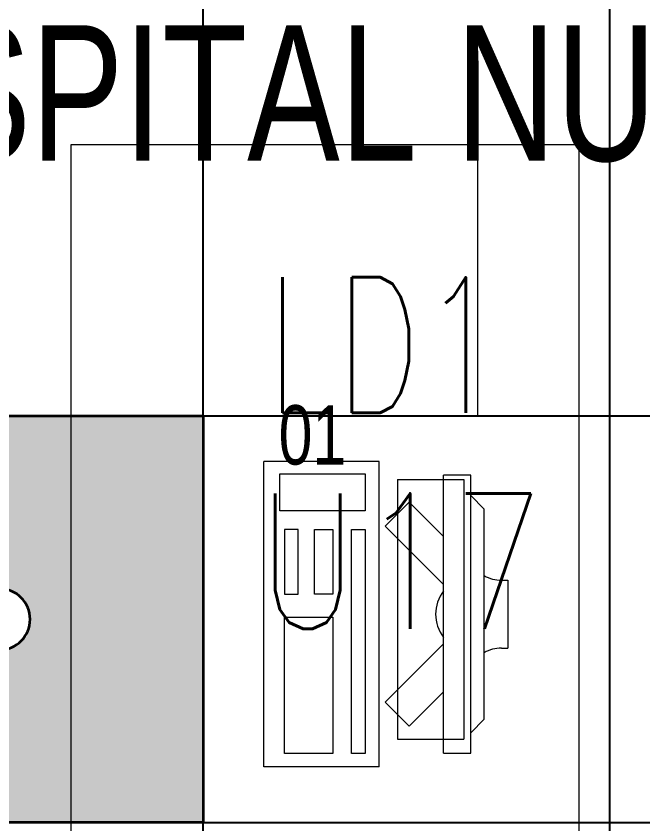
# Model space of a CAD drawing. Extents: x -12260 to 184725, y -29287 to 19916.
# Drawn here: x 40400 to 41325, y 2958 to 4150 of the extents above; entities that cross this region are included whole.
import ezdxf
from ezdxf.enums import TextEntityAlignment as Align

# ---------------------------------------------------------------- set-up
doc = ezdxf.new("R2010")
doc.units = 0
doc.header["$LTSCALE"] = 0.25
doc.linetypes.add('01-First Floor-FUR$0$HIDDEN', pattern=[9.525, 6.35, -3.175])
doc.linetypes.add('DASHDOT', pattern=[25.4, 12.7, -6.35, 0, -6.35])
for name, color, linetype, lineweight in [('01-First Floor-FUR$0$72_EGR_BASE_TEXT', 252, 'Continuous', 5), ('01-First Floor-FUR$0$72_EGR_EQP_TAG', 142, 'Continuous', 5), ('01-First Floor-FUR$0$LOADING', 253, 'Continuous', 5), ('E-LITE-CIRC', 6, 'Continuous', 25), ('E-LITE-CIRC-NUMB', 6, 'Continuous', 25), ('E-LITE-CLNG', 150, 'Continuous', 35), ('E-LITE-CLNG-CNDT', 6, 'DASHDOT', 35), ('E-LITE-CTRL', 6, 'Continuous', 25), ('E-LITE-IDEN', 6, 'Continuous', 25)]:
    doc.layers.add(name, color=color, linetype=linetype, lineweight=lineweight)
doc.layers.add('01-First Floor-FUR$0$FALSE CEILING', color=251, linetype='Continuous')
doc.styles.add('01-First Floor-FUR$0$X3G_ENTITY_257CFD', font='swisscl.ttf', dxfattribs={"height": 200})
doc.styles.add('01-First Floor-FUR$0$X3G_ENTITY_9EC9', font='swisscl.ttf', dxfattribs={"height": 0.2})
doc.styles.add('DC_SIMPLEX', font='SIMPLEX.shx', dxfattribs={"width": 0.7})

# ---------------------------------------------------------------- blocks, each defined once
blk = doc.blocks.new('*U199')
h = blk.add_hatch(color=254)
h.dxf.hatch_style = 1
h.paths.add_polyline_path([(-300, 300), (-300, -300), (300, -300), (300, 300)])
edge = h.paths.add_edge_path(flags=16)
edge.add_arc((0, 0), 45, 0, 360)
blk.add_lwpolyline([(-300, 300), (-300, -300), (300, -300), (300, 300)], close=True)
blk.add_circle((0, 0), 45)
at = {"layer": 'E-LITE-CIRC-NUMB', "style": 'DC_SIMPLEX', "width": 0.7, "flags": 8}
blk.add_attdef('CIRCUIT', text='', height=200, rotation=0, dxfattribs=at).set_placement((-473.9, 300), align=Align.RIGHT)
at = {"layer": 'E-LITE-CTRL', "style": 'DC_SIMPLEX', "width": 0.7, "flags": 8}
blk.add_attdef('CONTROL', (1118.9, -935), '', height=200, rotation=360, dxfattribs=at)
at = {"layer": 'E-LITE-IDEN', "style": 'DC_SIMPLEX', "width": 0.7, "flags": 8}
blk.add_attdef('TYPE', (460.4, 457.6), '', height=200, rotation=360, dxfattribs=at)
blk = doc.blocks.new('01-First Floor-FUR$0$ITCWLS1-P')
at = {"layer": '01-First Floor-FUR$0$LOADING'}
for p, q in [((-0.17, 0.45), (-0.17, 0)), ((-0.17, 0.45), (0, 0.45)), ((0, 0.45), (0, 0)), ((-0.2651, 0.43, 0), (-0.3051, 0.43, 0)), ((-0.3051, 0.43, 0), (-0.3051, 0.02, 0)), ((-0.2651, 0.43, 0), (-0.2651, 0.02, 0)), ((-0.1496, 0.4305), (-0.1291, 0.4305)), ((-0.1291, 0.4305), (-0.1291, 0.4089)), ((-0.197, 0.4094), (-0.295, 0.4094)), ((-0.295, 0.0264), (-0.295, 0.4094)), ((-0.197, 0.0264), (-0.197, 0.4094)), ((-0.3251, 0.38, 0), (-0.3051, 0.4, 0)), ((-0.3251, 0.38, 0), (-0.3251, 0.07, 0)), ((-0.3503, 0.275), (-0.3596, 0.275)), ((-0.3596, 0.175), (-0.3596, 0.275)), ((-0.3503, 0.175), (-0.3596, 0.175)), ((-0.3251, 0.07, 0), (-0.3051, 0.05, 0)), ((-0.197, 0.0264), (-0.295, 0.0264)), ((-0.3051, 0.02, 0), (-0.2651, 0.02, 0)), ((-0.17, 0), (0, 0))]:
    blk.add_line(p, q, dxfattribs=at)
at = {"layer": '01-First Floor-FUR$0$LOADING', "extrusion": (2.48281e-10, 3.18408e-10, -1)}
for p, q in [((-0.2651, 0.3395), (-0.2144, 0.3902)), ((-0.1791, 0.3548), (-0.2144, 0.3902)), ((-0.2651, 0.2688), (-0.1791, 0.3548))]:
    blk.add_line(p, q, dxfattribs=at)
at = {"layer": '01-First Floor-FUR$0$LOADING', "extrusion": (2.48281e-10, -3.18408e-10, -1)}
for p, q in [((-0.2651, 0.1812), (-0.1791, 0.0952)), ((-0.2651, 0.1105), (-0.2144, 0.0598)), ((-0.1791, 0.0952), (-0.2144, 0.0598))]:
    blk.add_line(p, q, dxfattribs=at)
at = {"layer": '01-First Floor-FUR$0$LOADING'}
for points in [[(-0.1291, 0.4089), (-0.1291, 0.1), (-0.1496, 0.1), (-0.1496, 0.4305)], [(-0.1496, 0.1), (-0.1496, 0.1), (-0.1496, 0.1), (-0.1496, 0.1), (-0.1496, 0.1), (-0.1496, 0.1), (-0.1496, 0.1), (-0.1496, 0.1), (-0.1496, 0.1)], [(-0.1496, 0.1), (-0.1496, 0.1), (-0.1496, 0.1), (-0.1496, 0.1), (-0.1496, 0.1), (-0.1496, 0.1), (-0.1496, 0.1), (-0.1496, 0.1), (-0.1496, 0.1), (-0.1496, 0.1), (-0.1496, 0.1), (-0.1496, 0.1), (-0.1496, 0.1), (-0.1496, 0.1), (-0.1496, 0.1), (-0.1496, 0.1), (-0.1496, 0.1), (-0.1496, 0.1)], [(-0.1496, 0.1), (-0.1496, 0.1), (-0.1496, 0.1), (-0.1496, 0.1), (-0.1496, 0.1), (-0.1496, 0.1), (-0.1496, 0.1), (-0.1496, 0.1), (-0.1496, 0.1), (-0.1496, 0.1)], [(-0.1496, 0.1), (-0.1496, 0.1), (-0.1496, 0.1), (-0.1496, 0.1), (-0.1496, 0.1), (-0.1496, 0.1), (-0.1496, 0.1)], [(-0.1496, 0.1), (-0.1496, 0.1), (-0.1496, 0.1), (-0.1496, 0.1), (-0.1496, 0.1), (-0.1496, 0.1), (-0.1496, 0.1), (-0.1496, 0.1), (-0.1496, 0.1), (-0.1496, 0.1)], [(-0.1496, 0.1), (-0.1496, 0.1), (-0.1496, 0.1), (-0.1496, 0.1), (-0.1496, 0.1), (-0.1496, 0.1), (-0.1496, 0.1), (-0.1496, 0.1), (-0.1496, 0.1), (-0.1496, 0.1), (-0.1496, 0.1), (-0.1496, 0.1), (-0.1496, 0.1), (-0.1496, 0.1), (-0.1496, 0.1)], [(-0.1496, 0.1), (-0.1496, 0.1), (-0.1496, 0.1), (-0.1496, 0.1), (-0.1496, 0.1), (-0.1496, 0.1), (-0.1496, 0.1), (-0.1496, 0.1), (-0.1496, 0.1), (-0.1496, 0.1)], [(-0.1496, 0.1), (-0.1496, 0.1), (-0.1496, 0.1), (-0.1496, 0.1), (-0.1496, 0.1), (-0.1496, 0.1), (-0.1496, 0.1), (-0.1496, 0.1), (-0.1496, 0.1), (-0.1496, 0.1)], [(-0.1496, 0.1), (-0.1496, 0.1), (-0.1496, 0.1), (-0.1496, 0.1), (-0.1496, 0.1), (-0.1496, 0.1), (-0.1496, 0.1), (-0.1496, 0.1), (-0.1496, 0.1), (-0.1496, 0.1), (-0.1496, 0.1), (-0.1496, 0.1), (-0.1496, 0.1), (-0.1496, 0.1), (-0.1496, 0.1), (-0.1496, 0.1), (-0.1496, 0.1), (-0.1496, 0.1), (-0.1496, 0.1), (-0.1496, 0.1), (-0.1496, 0.1), (-0.1496, 0.1), (-0.1496, 0.1), (-0.1496, 0.1), (-0.1496, 0.1), (-0.1496, 0.1), (-0.1496, 0.1), (-0.1496, 0.1), (-0.1496, 0.1), (-0.1496, 0.1), (-0.1496, 0.1), (-0.1496, 0.1), (-0.1496, 0.1), (-0.1496, 0.1), (-0.1496, 0.1), (-0.1496, 0.1), (-0.1496, 0.1), (-0.1496, 0.1), (-0.1496, 0.1), (-0.1496, 0.1), (-0.1496, 0.1), (-0.1496, 0.1), (-0.1496, 0.1), (-0.1496, 0.1), (-0.1496, 0.1), (-0.1496, 0.1), (-0.1496, 0.1), (-0.1496, 0.1), (-0.1496, 0.1), (-0.1496, 0.1), (-0.1496, 0.1), (-0.1496, 0.1), (-0.1496, 0.1), (-0.1496, 0.1)], [(-0.1496, 0.1), (-0.1496, 0.1), (-0.1496, 0.1), (-0.1496, 0.1), (-0.1496, 0.1), (-0.1496, 0.1), (-0.1496, 0.1), (-0.1496, 0.1), (-0.1496, 0.1), (-0.1496, 0.1), (-0.1496, 0.1), (-0.1496, 0.1), (-0.1496, 0.1), (-0.1496, 0.1), (-0.1496, 0.1), (-0.1496, 0.1), (-0.1496, 0.1), (-0.1496, 0.1), (-0.1496, 0.1), (-0.1496, 0.1), (-0.1496, 0.1), (-0.1496, 0.1), (-0.1496, 0.1), (-0.1496, 0.1), (-0.1496, 0.1), (-0.1496, 0.1), (-0.1496, 0.1), (-0.1496, 0.1), (-0.1496, 0.1), (-0.1496, 0.1), (-0.1496, 0.1), (-0.1496, 0.1), (-0.1496, 0.1), (-0.1496, 0.1), (-0.1496, 0.1), (-0.1496, 0.1), (-0.1496, 0.1), (-0.1496, 0.1), (-0.1496, 0.1), (-0.1496, 0.1), (-0.1496, 0.1), (-0.1496, 0.1), (-0.1496, 0.1), (-0.1496, 0.1), (-0.1496, 0.1), (-0.1496, 0.1), (-0.1496, 0.1), (-0.1496, 0.1), (-0.1496, 0.1), (-0.1496, 0.1), (-0.1496, 0.1), (-0.1496, 0.1), (-0.1496, 0.1), (-0.1496, 0.1), (-0.1496, 0.1), (-0.1496, 0.1), (-0.1496, 0.1), (-0.1496, 0.1), (-0.1496, 0.1), (-0.1496, 0.1), (-0.1496, 0.1), (-0.1496, 0.1), (-0.1496, 0.1), (-0.1496, 0.1), (-0.1496, 0.1), (-0.1496, 0.1), (-0.1496, 0.1), (-0.1496, 0.1), (-0.1496, 0.1), (-0.1496, 0.1), (-0.1496, 0.1), (-0.1496, 0.1), (-0.1496, 0.1), (-0.1496, 0.1), (-0.1496, 0.1), (-0.1496, 0.1), (-0.1496, 0.1), (-0.1496, 0.1), (-0.1496, 0.1), (-0.1496, 0.1), (-0.1496, 0.1), (-0.1496, 0.1), (-0.1496, 0.1), (-0.1496, 0.1), (-0.1496, 0.1), (-0.1496, 0.1), (-0.1496, 0.1), (-0.1496, 0.1), (-0.1496, 0.1)], [(-0.1496, 0.1), (-0.1496, 0.1), (-0.1496, 0.1), (-0.1496, 0.1), (-0.1496, 0.1), (-0.1496, 0.1), (-0.1496, 0.1), (-0.1496, 0.1), (-0.1496, 0.1), (-0.1496, 0.1), (-0.1496, 0.1), (-0.1496, 0.1)], [(-0.1496, 0.1), (-0.1496, 0.1), (-0.1496, 0.1), (-0.1496, 0.1), (-0.1496, 0.1), (-0.1496, 0.1), (-0.1496, 0.1)], [(-0.1496, 0.1), (-0.1496, 0.1), (-0.1496, 0.1), (-0.1496, 0.1), (-0.1496, 0.1), (-0.1496, 0.1), (-0.1496, 0.1), (-0.1496, 0.1), (-0.1496, 0.1), (-0.1496, 0.1), (-0.1496, 0.1), (-0.1496, 0.1), (-0.1496, 0.1), (-0.1496, 0.1), (-0.1496, 0.1), (-0.1496, 0.1), (-0.1496, 0.1)], [(-0.1496, 0.1), (-0.1496, 0.1), (-0.1496, 0.1), (-0.1496, 0.1), (-0.1496, 0.1), (-0.1496, 0.1), (-0.1496, 0.1), (-0.1496, 0.1), (-0.1496, 0.1), (-0.1496, 0.1), (-0.1496, 0.1), (-0.1496, 0.1), (-0.1496, 0.1), (-0.1496, 0.1), (-0.1496, 0.1), (-0.1496, 0.1), (-0.1496, 0.1), (-0.1496, 0.1), (-0.1496, 0.1), (-0.1496, 0.1), (-0.1496, 0.1), (-0.1496, 0.1), (-0.1496, 0.1), (-0.1496, 0.1), (-0.1496, 0.1), (-0.1496, 0.1), (-0.1496, 0.1), (-0.1496, 0.1), (-0.1496, 0.1), (-0.1496, 0.1), (-0.1496, 0.1), (-0.1496, 0.1), (-0.1496, 0.1), (-0.1496, 0.1), (-0.1496, 0.1), (-0.1496, 0.1), (-0.1496, 0.1), (-0.1496, 0.1), (-0.1496, 0.1), (-0.1496, 0.1), (-0.1496, 0.1), (-0.1496, 0.1), (-0.1496, 0.1), (-0.1496, 0.1), (-0.1496, 0.1), (-0.1496, 0.1), (-0.1496, 0.1), (-0.1496, 0.1), (-0.1496, 0.1), (-0.1496, 0.1), (-0.1496, 0.1), (-0.1496, 0.1), (-0.1496, 0.1), (-0.1496, 0.1), (-0.1496, 0.1), (-0.1496, 0.1), (-0.1496, 0.1), (-0.1496, 0.1), (-0.1496, 0.1), (-0.1496, 0.1), (-0.1496, 0.1), (-0.1496, 0.1), (-0.1496, 0.1), (-0.1496, 0.1), (-0.1496, 0.1), (-0.1496, 0.1), (-0.1496, 0.1), (-0.1496, 0.1), (-0.1496, 0.1), (-0.1496, 0.1), (-0.1496, 0.1), (-0.1496, 0.1), (-0.1496, 0.1), (-0.1496, 0.1), (-0.1496, 0.1), (-0.1496, 0.1), (-0.1496, 0.1), (-0.1496, 0.1), (-0.1496, 0.1), (-0.1496, 0.1), (-0.1496, 0.1), (-0.1496, 0.1), (-0.1496, 0.1), (-0.1496, 0.1), (-0.1496, 0.1), (-0.1496, 0.1), (-0.1496, 0.1), (-0.1496, 0.1), (-0.1496, 0.1), (-0.1496, 0.1), (-0.1496, 0.1), (-0.1496, 0.1), (-0.1496, 0.1), (-0.1496, 0.1), (-0.1496, 0.1), (-0.1496, 0.1), (-0.1496, 0.1), (-0.1496, 0.1), (-0.1496, 0.1), (-0.1496, 0.1), (-0.1496, 0.1), (-0.1496, 0.1), (-0.1496, 0.1), (-0.1496, 0.1), (-0.1496, 0.1), (-0.1496, 0.1), (-0.1496, 0.1), (-0.1496, 0.1), (-0.1496, 0.1), (-0.1496, 0.1), (-0.1496, 0.1)], [(-0.1496, 0.1), (-0.1496, 0.1), (-0.1496, 0.1), (-0.1496, 0.1), (-0.1496, 0.1), (-0.1496, 0.1), (-0.1496, 0.1), (-0.1496, 0.1)]]:
    blk.add_lwpolyline(points, dxfattribs=at)
for points in [[(-0.1019, 0.4305), (-0.0304, 0.4305), (-0.0304, 0.2294), (-0.1019, 0.2294)], [(-0.1019, 0.1954), (-0.0747, 0.1954), (-0.0747, 0.1), (-0.1019, 0.1)], [(-0.0304, 0.1954), (-0.0508, 0.1954), (-0.0508, 0.1), (-0.0304, 0.1)], [(-0.1496, 0.1), (-0.1496, 0.1), (-0.1496, 0.1), (-0.1496, 0.1), (-0.1496, 0.1), (-0.1496, 0.1), (-0.1496, 0.1), (-0.1496, 0.1), (-0.1496, 0.1), (-0.1496, 0.1), (-0.1496, 0.1), (-0.1496, 0.1), (-0.1496, 0.1), (-0.1496, 0.1), (-0.1496, 0.1), (-0.1496, 0.1), (-0.1496, 0.1), (-0.1496, 0.1), (-0.1496, 0.1), (-0.1496, 0.1), (-0.1496, 0.1), (-0.1496, 0.1), (-0.1496, 0.1), (-0.1496, 0.1), (-0.1496, 0.1), (-0.1496, 0.1), (-0.1496, 0.1), (-0.1496, 0.1), (-0.1496, 0.1), (-0.1496, 0.1), (-0.1496, 0.1), (-0.1496, 0.1), (-0.1496, 0.1), (-0.1496, 0.1), (-0.1496, 0.1), (-0.1496, 0.1), (-0.1496, 0.1), (-0.1496, 0.1), (-0.1496, 0.1), (-0.1496, 0.1), (-0.1496, 0.1), (-0.1496, 0.1), (-0.1496, 0.1), (-0.1496, 0.1), (-0.1496, 0.1), (-0.1496, 0.1), (-0.1496, 0.1), (-0.1496, 0.1), (-0.1496, 0.1), (-0.1496, 0.1), (-0.1496, 0.1), (-0.1496, 0.1), (-0.1496, 0.1), (-0.1496, 0.1), (-0.1496, 0.1), (-0.1496, 0.1), (-0.1496, 0.1), (-0.1496, 0.1), (-0.1496, 0.1), (-0.1496, 0.1), (-0.1496, 0.1), (-0.1496, 0.1), (-0.1496, 0.1), (-0.1496, 0.1), (-0.1496, 0.1), (-0.1496, 0.1), (-0.1496, 0.1), (-0.1496, 0.1), (-0.1496, 0.1), (-0.1496, 0.1), (-0.1496, 0.1), (-0.1496, 0.1), (-0.1496, 0.1), (-0.1496, 0.1), (-0.1496, 0.1), (-0.1496, 0.1), (-0.1496, 0.1), (-0.1496, 0.1), (-0.1496, 0.1), (-0.1496, 0.1), (-0.1496, 0.1), (-0.1496, 0.1), (-0.1496, 0.1), (-0.1496, 0.1), (-0.1496, 0.1), (-0.1496, 0.1), (-0.1496, 0.1), (-0.1496, 0.1), (-0.1496, 0.1), (-0.1496, 0.1), (-0.1496, 0.1), (-0.1496, 0.1), (-0.1496, 0.1), (-0.1496, 0.1), (-0.1496, 0.1), (-0.1496, 0.1), (-0.1496, 0.1), (-0.1496, 0.1), (-0.1496, 0.1), (-0.1496, 0.1), (-0.1496, 0.1), (-0.1496, 0.1), (-0.1496, 0.1), (-0.1496, 0.1), (-0.1496, 0.1), (-0.1496, 0.1), (-0.1496, 0.1), (-0.1496, 0.1), (-0.1496, 0.1), (-0.1496, 0.1), (-0.1496, 0.1), (-0.1496, 0.1), (-0.1496, 0.1), (-0.1496, 0.1), (-0.1496, 0.1), (-0.1496, 0.1), (-0.1496, 0.1), (-0.1496, 0.1), (-0.1496, 0.1), (-0.1496, 0.1), (-0.1496, 0.1), (-0.1496, 0.1), (-0.1496, 0.1), (-0.1496, 0.1), (-0.1496, 0.1), (-0.1496, 0.1), (-0.1496, 0.1), (-0.1496, 0.1), (-0.1496, 0.1), (-0.1496, 0.1), (-0.1496, 0.1), (-0.1496, 0.1), (-0.1496, 0.1), (-0.1496, 0.1), (-0.1496, 0.1), (-0.1496, 0.1), (-0.1496, 0.1), (-0.1496, 0.1), (-0.1496, 0.1), (-0.1496, 0.1), (-0.1496, 0.1), (-0.1496, 0.1), (-0.1496, 0.1), (-0.1496, 0.1), (-0.1496, 0.1), (-0.1496, 0.1), (-0.1496, 0.1), (-0.1496, 0.1), (-0.1496, 0.1), (-0.1496, 0.1), (-0.1496, 0.1), (-0.1496, 0.1), (-0.1496, 0.1), (-0.1496, 0.1), (-0.1496, 0.1), (-0.1496, 0.1), (-0.1496, 0.1), (-0.1496, 0.1), (-0.1496, 0.1), (-0.1496, 0.1), (-0.1496, 0.1), (-0.1496, 0.1), (-0.1496, 0.1), (-0.1496, 0.1), (-0.1496, 0.1), (-0.1496, 0.1), (-0.1496, 0.1), (-0.1496, 0.1), (-0.1496, 0.1), (-0.1496, 0.1), (-0.1496, 0.1), (-0.1496, 0.1), (-0.1496, 0.1), (-0.1496, 0.1), (-0.1496, 0.1), (-0.1496, 0.1), (-0.1496, 0.1), (-0.1496, 0.1), (-0.1496, 0.1), (-0.1496, 0.1), (-0.1496, 0.1), (-0.1496, 0.1), (-0.1496, 0.1), (-0.1496, 0.1), (-0.1496, 0.1), (-0.1496, 0.1), (-0.1496, 0.1), (-0.1496, 0.1), (-0.1496, 0.1), (-0.1496, 0.1), (-0.1496, 0.1), (-0.1496, 0.1), (-0.1496, 0.1), (-0.1496, 0.1), (-0.1496, 0.1), (-0.1496, 0.1), (-0.1496, 0.1), (-0.1496, 0.1), (-0.1496, 0.1), (-0.1496, 0.1), (-0.1496, 0.1), (-0.1496, 0.1), (-0.1496, 0.1), (-0.1496, 0.1), (-0.1496, 0.1), (-0.1496, 0.1), (-0.1496, 0.1), (-0.1496, 0.1), (-0.1496, 0.1), (-0.1496, 0.1), (-0.1496, 0.1), (-0.1496, 0.1), (-0.1496, 0.1), (-0.1496, 0.1), (-0.1496, 0.1), (-0.1496, 0.1), (-0.1496, 0.1), (-0.1496, 0.1), (-0.1496, 0.1), (-0.1496, 0.1), (-0.1496, 0.1), (-0.1496, 0.1), (-0.1496, 0.1), (-0.1496, 0.1), (-0.1496, 0.1), (-0.1496, 0.1), (-0.1496, 0.1), (-0.1496, 0.1), (-0.1496, 0.1), (-0.1496, 0.1), (-0.1496, 0.1), (-0.1496, 0.1), (-0.1496, 0.1), (-0.1496, 0.1), (-0.1496, 0.1), (-0.1496, 0.1), (-0.1496, 0.1), (-0.1496, 0.1), (-0.1496, 0.1), (-0.1496, 0.1), (-0.1496, 0.1), (-0.1496, 0.1), (-0.1496, 0.1), (-0.1496, 0.1), (-0.1496, 0.1), (-0.1496, 0.1), (-0.1496, 0.1), (-0.1496, 0.1), (-0.1496, 0.1), (-0.1496, 0.1), (-0.1496, 0.1), (-0.1496, 0.1), (-0.1496, 0.1), (-0.1496, 0.1), (-0.1496, 0.1), (-0.1496, 0.1), (-0.1496, 0.1), (-0.1496, 0.1), (-0.1496, 0.1), (-0.1496, 0.1), (-0.1496, 0.1), (-0.1496, 0.1), (-0.1496, 0.1), (-0.1496, 0.1), (-0.1496, 0.1), (-0.1496, 0.1), (-0.1496, 0.1), (-0.1496, 0.1), (-0.1496, 0.1), (-0.1496, 0.1), (-0.1496, 0.1), (-0.1496, 0.1), (-0.1496, 0.1), (-0.1496, 0.1), (-0.1496, 0.1), (-0.1496, 0.1), (-0.1496, 0.1)], [(-0.1496, 0.1), (-0.1496, 0.1), (-0.1496, 0.1), (-0.1496, 0.1), (-0.1496, 0.1), (-0.1496, 0.1), (-0.1496, 0.1), (-0.1496, 0.1), (-0.1496, 0.1), (-0.1496, 0.1), (-0.1496, 0.1), (-0.1496, 0.1), (-0.1496, 0.1), (-0.1496, 0.1), (-0.1496, 0.1), (-0.1496, 0.1), (-0.1496, 0.1), (-0.1496, 0.1), (-0.1496, 0.1), (-0.1496, 0.1), (-0.1496, 0.1), (-0.1496, 0.1), (-0.1496, 0.1), (-0.1496, 0.1), (-0.1496, 0.1), (-0.1496, 0.1), (-0.1496, 0.1), (-0.1496, 0.1), (-0.1496, 0.1), (-0.1496, 0.1), (-0.1496, 0.1), (-0.1496, 0.1), (-0.1496, 0.1), (-0.1496, 0.1), (-0.1496, 0.1), (-0.1496, 0.1), (-0.1496, 0.1), (-0.1496, 0.1), (-0.1496, 0.1), (-0.1496, 0.1), (-0.1496, 0.1), (-0.1496, 0.1), (-0.1496, 0.1), (-0.1496, 0.1), (-0.1496, 0.1), (-0.1496, 0.1), (-0.1496, 0.1), (-0.1496, 0.1), (-0.1496, 0.1), (-0.1496, 0.1), (-0.1496, 0.1), (-0.1496, 0.1), (-0.1496, 0.1), (-0.1496, 0.1), (-0.1496, 0.1), (-0.1496, 0.1), (-0.1496, 0.1), (-0.1496, 0.1), (-0.1496, 0.1), (-0.1496, 0.1), (-0.1496, 0.1), (-0.1496, 0.1), (-0.1496, 0.1), (-0.1496, 0.1), (-0.1496, 0.1), (-0.1496, 0.1), (-0.1496, 0.1), (-0.1496, 0.1), (-0.1496, 0.1), (-0.1496, 0.1), (-0.1496, 0.1), (-0.1496, 0.1), (-0.1496, 0.1), (-0.1496, 0.1), (-0.1496, 0.1), (-0.1496, 0.1), (-0.1496, 0.1), (-0.1496, 0.1), (-0.1496, 0.1), (-0.1496, 0.1), (-0.1496, 0.1), (-0.1496, 0.1), (-0.1496, 0.1), (-0.1496, 0.1), (-0.1496, 0.1), (-0.1496, 0.1), (-0.1496, 0.1), (-0.1496, 0.1), (-0.1496, 0.1), (-0.1496, 0.1), (-0.1496, 0.1), (-0.1496, 0.1), (-0.1496, 0.1), (-0.1496, 0.1), (-0.1496, 0.1), (-0.1496, 0.1), (-0.1496, 0.1), (-0.1496, 0.1), (-0.1496, 0.1), (-0.1496, 0.1), (-0.1496, 0.1), (-0.1496, 0.1), (-0.1496, 0.1), (-0.1496, 0.1), (-0.1496, 0.1), (-0.1496, 0.1), (-0.1496, 0.1), (-0.1496, 0.1), (-0.1496, 0.1), (-0.1496, 0.1), (-0.1496, 0.1), (-0.1496, 0.1), (-0.1496, 0.1), (-0.1496, 0.1), (-0.1496, 0.1), (-0.1496, 0.1), (-0.1496, 0.1), (-0.1496, 0.1), (-0.1496, 0.1), (-0.1496, 0.1), (-0.1496, 0.1), (-0.1496, 0.1), (-0.1496, 0.1), (-0.1496, 0.1), (-0.1496, 0.1), (-0.1496, 0.1), (-0.1496, 0.1), (-0.1496, 0.1), (-0.1496, 0.1), (-0.1496, 0.1), (-0.1496, 0.1), (-0.1496, 0.1), (-0.1496, 0.1), (-0.1496, 0.1), (-0.1496, 0.1), (-0.1496, 0.1), (-0.1496, 0.1), (-0.1496, 0.1), (-0.1496, 0.1), (-0.1496, 0.1), (-0.1496, 0.1), (-0.1496, 0.1), (-0.1496, 0.1), (-0.1496, 0.1), (-0.1496, 0.1), (-0.1496, 0.1), (-0.1496, 0.1), (-0.1496, 0.1), (-0.1496, 0.1), (-0.1496, 0.1), (-0.1496, 0.1), (-0.1496, 0.1), (-0.1496, 0.1), (-0.1496, 0.1), (-0.1496, 0.1), (-0.1496, 0.1), (-0.1496, 0.1), (-0.1496, 0.1), (-0.1496, 0.1), (-0.1496, 0.1), (-0.1496, 0.1), (-0.1496, 0.1), (-0.1496, 0.1), (-0.1496, 0.1), (-0.1496, 0.1), (-0.1496, 0.1), (-0.1496, 0.1), (-0.1496, 0.1), (-0.1496, 0.1), (-0.1496, 0.1), (-0.1496, 0.1), (-0.1496, 0.1), (-0.1496, 0.1), (-0.1496, 0.1), (-0.1496, 0.1), (-0.1496, 0.1), (-0.1496, 0.1), (-0.1496, 0.1), (-0.1496, 0.1), (-0.1496, 0.1), (-0.1496, 0.1), (-0.1496, 0.1), (-0.1496, 0.1), (-0.1496, 0.1), (-0.1496, 0.1), (-0.1496, 0.1), (-0.1496, 0.1), (-0.1496, 0.1), (-0.1496, 0.1), (-0.1496, 0.1), (-0.1496, 0.1), (-0.1496, 0.1), (-0.1496, 0.1), (-0.1496, 0.1), (-0.1496, 0.1), (-0.1496, 0.1), (-0.1496, 0.1), (-0.1496, 0.1), (-0.1496, 0.1), (-0.1496, 0.1), (-0.1496, 0.1), (-0.1496, 0.1), (-0.1496, 0.1), (-0.1496, 0.1), (-0.1496, 0.1), (-0.1496, 0.1), (-0.1496, 0.1), (-0.1496, 0.1), (-0.1496, 0.1), (-0.1496, 0.1), (-0.1496, 0.1), (-0.1496, 0.1), (-0.1496, 0.1), (-0.1496, 0.1)], [(-0.1496, 0.1), (-0.1496, 0.1), (-0.1496, 0.1), (-0.1496, 0.1), (-0.1496, 0.1), (-0.1496, 0.1), (-0.1496, 0.1), (-0.1496, 0.1), (-0.1496, 0.1), (-0.1496, 0.1), (-0.1496, 0.1), (-0.1496, 0.1), (-0.1496, 0.1), (-0.1496, 0.1), (-0.1496, 0.1), (-0.1496, 0.1), (-0.1496, 0.1), (-0.1496, 0.1), (-0.1496, 0.1), (-0.1496, 0.1), (-0.1496, 0.1), (-0.1496, 0.1), (-0.1496, 0.1), (-0.1496, 0.1), (-0.1496, 0.1), (-0.1496, 0.1), (-0.1496, 0.1), (-0.1496, 0.1), (-0.1496, 0.1), (-0.1496, 0.1), (-0.1496, 0.1), (-0.1496, 0.1), (-0.1496, 0.1), (-0.1496, 0.1), (-0.1496, 0.1), (-0.1496, 0.1), (-0.1496, 0.1), (-0.1496, 0.1), (-0.1496, 0.1), (-0.1496, 0.1), (-0.1496, 0.1), (-0.1496, 0.1), (-0.1496, 0.1), (-0.1496, 0.1), (-0.1496, 0.1), (-0.1496, 0.1), (-0.1496, 0.1), (-0.1496, 0.1), (-0.1496, 0.1), (-0.1496, 0.1), (-0.1496, 0.1), (-0.1496, 0.1), (-0.1496, 0.1), (-0.1496, 0.1), (-0.1496, 0.1), (-0.1496, 0.1), (-0.1496, 0.1), (-0.1496, 0.1), (-0.1496, 0.1), (-0.1496, 0.1), (-0.1496, 0.1), (-0.1496, 0.1), (-0.1496, 0.1), (-0.1496, 0.1), (-0.1496, 0.1), (-0.1496, 0.1), (-0.1496, 0.1), (-0.1496, 0.1), (-0.1496, 0.1), (-0.1496, 0.1), (-0.1496, 0.1), (-0.1496, 0.1), (-0.1496, 0.1), (-0.1496, 0.1), (-0.1496, 0.1), (-0.1496, 0.1), (-0.1496, 0.1), (-0.1496, 0.1), (-0.1496, 0.1), (-0.1496, 0.1), (-0.1496, 0.1), (-0.1496, 0.1), (-0.1496, 0.1), (-0.1496, 0.1), (-0.1496, 0.1), (-0.1496, 0.1), (-0.1496, 0.1), (-0.1496, 0.1), (-0.1496, 0.1), (-0.1496, 0.1), (-0.1496, 0.1), (-0.1496, 0.1), (-0.1496, 0.1), (-0.1496, 0.1), (-0.1496, 0.1), (-0.1496, 0.1), (-0.1496, 0.1), (-0.1496, 0.1), (-0.1496, 0.1), (-0.1496, 0.1), (-0.1496, 0.1), (-0.1496, 0.1), (-0.1496, 0.1), (-0.1496, 0.1), (-0.1496, 0.1), (-0.1496, 0.1), (-0.1496, 0.1), (-0.1496, 0.1), (-0.1496, 0.1), (-0.1496, 0.1), (-0.1496, 0.1), (-0.1496, 0.1), (-0.1496, 0.1), (-0.1496, 0.1), (-0.1496, 0.1), (-0.1496, 0.1), (-0.1496, 0.1), (-0.1496, 0.1), (-0.1496, 0.1), (-0.1496, 0.1), (-0.1496, 0.1), (-0.1496, 0.1), (-0.1496, 0.1), (-0.1496, 0.1), (-0.1496, 0.1), (-0.1496, 0.1), (-0.1496, 0.1), (-0.1496, 0.1), (-0.1496, 0.1), (-0.1496, 0.1), (-0.1496, 0.1), (-0.1496, 0.1), (-0.1496, 0.1), (-0.1496, 0.1), (-0.1496, 0.1), (-0.1496, 0.1), (-0.1496, 0.1), (-0.1496, 0.1), (-0.1496, 0.1), (-0.1496, 0.1), (-0.1496, 0.1), (-0.1496, 0.1), (-0.1496, 0.1), (-0.1496, 0.1), (-0.1496, 0.1), (-0.1496, 0.1), (-0.1496, 0.1), (-0.1496, 0.1), (-0.1496, 0.1), (-0.1496, 0.1), (-0.1496, 0.1), (-0.1496, 0.1), (-0.1496, 0.1), (-0.1496, 0.1), (-0.1496, 0.1), (-0.1496, 0.1), (-0.1496, 0.1), (-0.1496, 0.1), (-0.1496, 0.1), (-0.1496, 0.1), (-0.1496, 0.1), (-0.1496, 0.1), (-0.1496, 0.1), (-0.1496, 0.1), (-0.1496, 0.1), (-0.1496, 0.1), (-0.1496, 0.1), (-0.1496, 0.1), (-0.1496, 0.1), (-0.1496, 0.1), (-0.1496, 0.1), (-0.1496, 0.1), (-0.1496, 0.1), (-0.1496, 0.1), (-0.1496, 0.1), (-0.1496, 0.1), (-0.1496, 0.1), (-0.1496, 0.1), (-0.1496, 0.1), (-0.1496, 0.1), (-0.1496, 0.1), (-0.1496, 0.1), (-0.1496, 0.1), (-0.1496, 0.1), (-0.1496, 0.1), (-0.1496, 0.1), (-0.1496, 0.1), (-0.1496, 0.1), (-0.1496, 0.1), (-0.1496, 0.1), (-0.1496, 0.1), (-0.1496, 0.1), (-0.1496, 0.1), (-0.1496, 0.1), (-0.1496, 0.1), (-0.1496, 0.1), (-0.1496, 0.1), (-0.1496, 0.1), (-0.1496, 0.1), (-0.1496, 0.1), (-0.1496, 0.1), (-0.1496, 0.1), (-0.1496, 0.1), (-0.1496, 0.1), (-0.1496, 0.1), (-0.1496, 0.1), (-0.1496, 0.1), (-0.1496, 0.1), (-0.1496, 0.1), (-0.1496, 0.1), (-0.1496, 0.1), (-0.1496, 0.1), (-0.1496, 0.1), (-0.1496, 0.1), (-0.1496, 0.1), (-0.1496, 0.1), (-0.1496, 0.1), (-0.1496, 0.1), (-0.1496, 0.1)], [(-0.1496, 0.0727), (-0.0236, 0.0727), (-0.0236, 0.0182), (-0.1496, 0.0182)]]:
    blk.add_lwpolyline(points, close=True, dxfattribs=at)
for centre, radius, start, end in [((-0.3503, 0.325), 0.05, 270, 300.3093), ((-0.3089, 0.225), 0.0556, 321.9431, 38.0569), ((-0.3503, 0.125), 0.05, 59.6907, 90)]:
    blk.add_arc(centre, radius, start, end, dxfattribs=at)
blk = doc.blocks.new('01-First Floor-FUR$0$GF21046B-P')
at = {"color": 0}
blk.add_lwpolyline([(0, 0), (1, 0), (1, 0.6), (0, 0.6)], close=True, dxfattribs=at)
blk = doc.blocks.new('01-First Floor-FUR$0$GF21043-P')
at = {"color": 0}
for p, q in [((0.8, 0.75), (-0.8, 0.75)), ((-0.8, 0.75), (-0.8, 0)), ((-0.8, 0), (0.8, 0))]:
    blk.add_line(p, q, dxfattribs=at)
at = {"color": 0, "linetype": '01-First Floor-FUR$0$HIDDEN'}
for p, q in [((-0.8, 0.6), (-0.4, 0.6)), ((-0.4, 0.6), (-0.4, 0))]:
    blk.add_line(p, q, dxfattribs=at)
blk = doc.blocks.new('01-First Floor-FUR')
at = {"layer": '01-First Floor-FUR$0$FALSE CEILING', "linetype": 'Continuous'}
for p, q in [((40676, 2360), (40676, 5435)), ((41276, 2360), (41276, 5435)), ((39476, 3560), (43476, 3560)), ((39476, 2960), (43476, 2960))]:
    blk.add_line(p, q, dxfattribs=at)
at = {"layer": '01-First Floor-FUR$0$LOADING', "extrusion": (-6.18937e-17, 3.19512e-06, 1), "xscale": 1000.000000000006, "yscale": 1000.000000000006, "zscale": 1000.000000000006, "rotation": 269.9999999999996}
blk.add_blockref('01-First Floor-FUR$0$GF21043-P', (40481, 3160, -0.1), dxfattribs=at)
at = {"layer": '01-First Floor-FUR$0$LOADING', "xscale": 1000, "yscale": 1000, "zscale": 1000, "rotation": 180}
blk.add_blockref('01-First Floor-FUR$0$ITCWLS1-P', (40765.8, 3492.5, -0.1), dxfattribs=at)
at = {"layer": '01-First Floor-FUR$0$LOADING', "extrusion": (-1.59456e-16, 3.19512e-06, 1), "xscale": -1000.000000000004, "yscale": 1000.000000000006, "zscale": 1000.000000000006, "rotation": 180}
blk.add_blockref('01-First Floor-FUR$0$GF21046B-P', (39481, 2960, -0.1), dxfattribs=at)
at = {"layer": '01-First Floor-FUR$0$72_EGR_BASE_TEXT', "insert": (41230.7, 4136.2, 0), "char_height": 200, "attachment_point": 2, "style": '01-First Floor-FUR$0$X3G_ENTITY_9EC9'}
blk.add_mtext('HOSPITAL NUTRITIONIST', dxfattribs=at)
at = {"layer": '01-First Floor-FUR$0$72_EGR_EQP_TAG', "insert": (40837.4, 3575.7, -0.1), "char_height": 87.47, "attachment_point": 2, "style": '01-First Floor-FUR$0$X3G_ENTITY_257CFD'}
blk.add_mtext('01', dxfattribs=at)

msp = doc.modelspace()

# ---------------------------------------------------------------- block references
at = {"layer": 'E-LITE-CLNG'}
ref = msp.add_blockref('*U199', (40376, 3260), dxfattribs=dict(at, xscale=-1))
ref.add_attrib('TYPE', 'LD1', (40769.5, 3564.5), dxfattribs={"layer": 'E-LITE-IDEN', "height": 200, "rotation": 0, "style": 'DC_SIMPLEX', "width": 0.7, "flags": 8})
at = {"layer": 'E-LITE-CLNG-CNDT'}
msp.add_blockref('01-First Floor-FUR', (0, 0), dxfattribs=at)

# ---------------------------------------------------------------- texts
at = {"layer": 'E-LITE-CIRC', "style": 'DC_SIMPLEX', "width": 0.8}
msp.add_text('U17', height=200, rotation=0, dxfattribs=at).set_placement((40755.1, 3245.7, 0))

doc.saveas('drawing.dxf')
